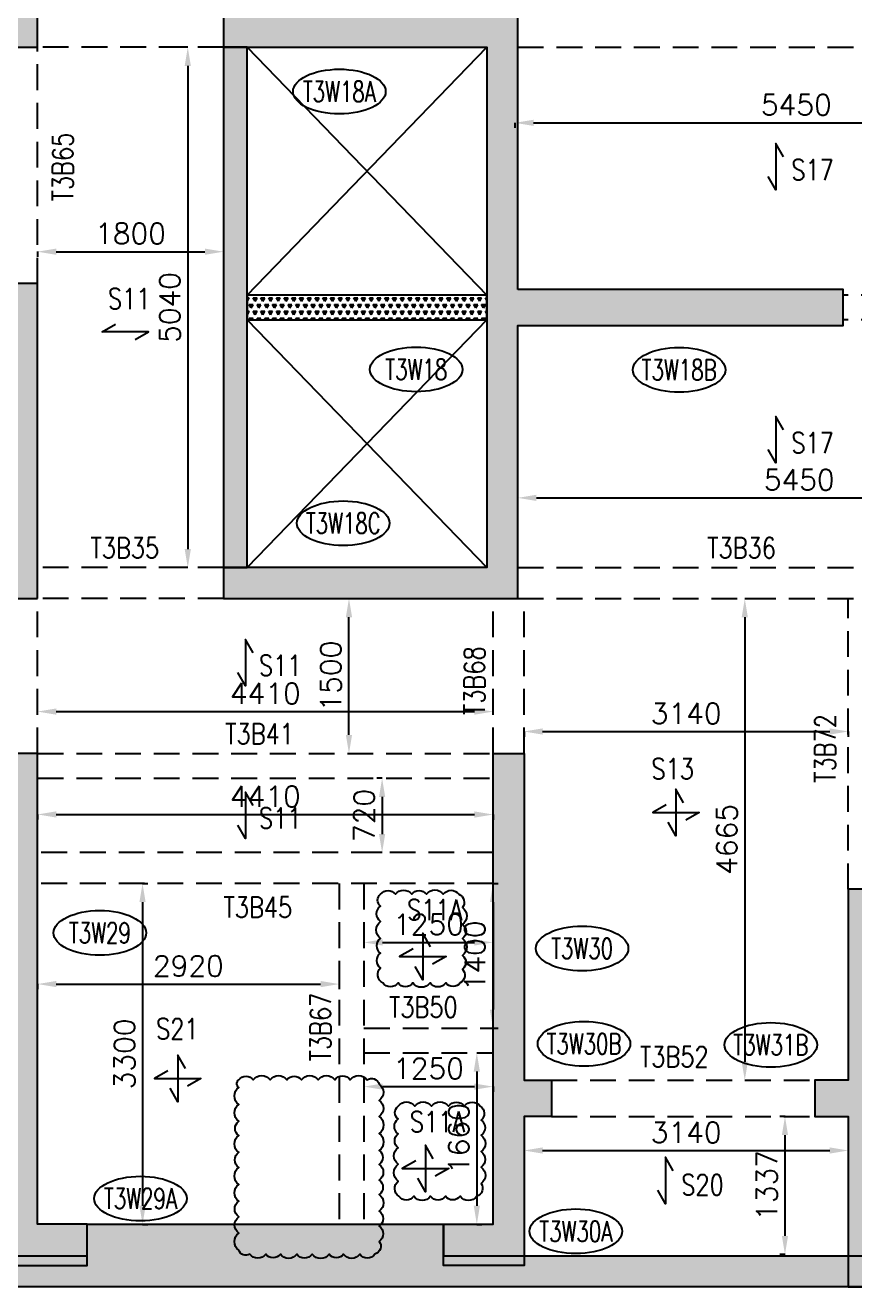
# Model space of a CAD drawing. Header units: millimetres. Extents: x 3105849 to 3692204, y 664613 to 1031566.
# Drawn here: x 3158393 to 3166426, y 677051 to 689269 of the extents above; entities that cross this region are included whole.
import ezdxf
from ezdxf.enums import TextEntityAlignment as Align

# ---------------------------------------------------------------- set-up
doc = ezdxf.new("R2010")
doc.units = ezdxf.units.MM
doc.header["$LTSCALE"] = 100
doc.header["$MEASUREMENT"] = 0
doc.linetypes.add('DASHED2', pattern=[0.375, 0.25, -0.125])
doc.linetypes.add('HIDDEN', pattern=[0.375, 0.25, -0.125])
for name, color, linetype in [('BEAM', 3, 'Continuous'), ('BEAM NO', 3, 'Continuous'), ('CLOUD R1 09.01.2026', 7, 'Continuous'), ('COL', 6, 'Continuous'), ('col solid', 20, 'Continuous'), ('COL-NO TOWR-T3', 8, 'Continuous'), ('CUT', 9, 'Continuous'), ('POD BEAM', 3, 'Continuous'), ('RC PARDI', 2, 'Continuous'), ('RC PARDI HAT', 30, 'DASHED2'), ('RET. WALL', 6, 'Continuous'), ('SLABS NO T2', 3, 'Continuous'), ('SYMBOL', 1, 'Continuous')]:
    doc.layers.add(name, color=color, linetype=linetype)
doc.layers.add('RET. WALL HATCH', color=40, linetype='Continuous', lineweight=15)
doc.layers.add('SLAB NO', color=3, linetype='Continuous', lineweight=35)
doc.styles.add('romance', font='romans.shx')
doc.styles.add('ROMANS', font='romans.shx', dxfattribs={"width": 0.8})
doc.dimstyles.new('100T', dxfattribs={"dimtxt": 200, "dimasz": 180, "dimexe": 50, "dimexo": 50, "dimgap": 75, "dimtad": 1, "dimdec": 0, "dimzin": 0, "dimdsep": 46, "dimtxsty": 'romance', "dimcen": 0.09, "dimdle": 150, "dimclrd": 11, "dimclre": 11, "dimclrt": 2, "dimadec": 0, "dimazin": 0, "dimtfac": 1, "dimtdec": 0, "dimtofl": 0, "dimtmove": 0, "dimatfit": 3, "dimfxl": 1, "dimtolj": 1, "dimtzin": 0, "dimarcsym": 0})

# ---------------------------------------------------------------- blocks, each defined once
blk = doc.blocks.new('A$C08c7907b')
at = {"layer": 'COL-NO TOWR-T3', "color": 8}
blk.add_ellipse((-503, 194, 0), major_axis=(448, 0), ratio=0.482829, dxfattribs=at)
at = {"layer": 'COL-NO TOWR-T3', "color": 3, "style": 'ROMANS', "width": 0.8}
blk.add_attdef('12345', text='', height=200, dxfattribs=at).set_placement((-503, 194, 0), align=Align.MIDDLE_CENTER)
blk = doc.blocks.new('A$C6DB00AAD')
at = {"layer": 'SYMBOL', "color": 2, "linetype": 'Continuous'}
blk.add_lwpolyline([(150, 320), (75, 450), (75, 0), (0, 130)], dxfattribs=at)
blk = doc.blocks.new('A$C7B313EF1')
at = {"layer": 'SYMBOL', "color": 2, "linetype": 'Continuous'}
for points in [[(300, 320), (225, 450), (225, 0), (150, 130)], [(130, 300), (0, 225), (450, 225), (320, 150)]]:
    blk.add_lwpolyline(points, dxfattribs=at)
blk = doc.blocks.new('*D2706')
at = {"layer": 'Defpoints', "color": 0, "transparency": 16777216}
for p in [(3161383, 683716, 0), (3161528, 683716), (3161383, 682216, 0)]:
    blk.add_point(p, dxfattribs=at)
at = {"layer": 'SLABS NO T2', "color": 11, "lineweight": -2, "transparency": 16777216}
for p, q in [((3161527, 683716), (3161578, 683716)), ((3161528, 682396), (3161528, 683536)), ((3161527, 682216), (3161578, 682216))]:
    blk.add_line(p, q, dxfattribs=at)
at = {"layer": 'SLABS NO T2', "color": 11, "transparency": 16777216}
for points in [[(3161498, 683536), (3161558, 683536), (3161528, 683716)], [(3161498, 682396), (3161558, 682396), (3161528, 682216)]]:
    blk.add_solid(points, dxfattribs=at)
at = {"layer": 'SLABS NO T2', "color": 2, "transparency": 16777216, "insert": (3161353, 682966), "char_height": 200, "attachment_point": 5, "rotation": 90, "style": 'romance'}
blk.add_mtext('\\A1;1500', dxfattribs=at)
blk = doc.blocks.new('*D2783')
at = {"layer": 'Defpoints', "color": 0, "transparency": 16777216}
for p in [(3163135, 689183, 0), (3168585, 689183, 0), (3168585, 688324)]:
    blk.add_point(p, dxfattribs=at)
at = {"layer": 'SLABS NO T2', "color": 11, "lineweight": -2, "transparency": 16777216}
for p, q in [((3163135, 688325), (3163135, 688274)), ((3163315, 688324), (3168405, 688324)), ((3168585, 688325), (3168585, 688274))]:
    blk.add_line(p, q, dxfattribs=at)
at = {"layer": 'SLABS NO T2', "color": 11, "transparency": 16777216}
for points in [[(3163315, 688354), (3163315, 688294), (3163135, 688324)], [(3168405, 688354), (3168405, 688294), (3168585, 688324)]]:
    blk.add_solid(points, dxfattribs=at)
at = {"layer": 'SLABS NO T2', "color": 2, "transparency": 16777216, "insert": (3165860, 688499), "char_height": 200, "attachment_point": 5, "style": 'romance'}
blk.add_mtext('\\A1;5450', dxfattribs=at)
blk = doc.blocks.new('*D2785')
at = {"layer": 'Defpoints', "color": 0, "transparency": 16777216}
for p in [(3168613, 684692), (3163163, 684016, 0), (3168613, 684016, 0)]:
    blk.add_point(p, dxfattribs=at)
at = {"layer": 'SLABS NO T2', "color": 11, "lineweight": -2, "transparency": 16777216}
for p, q in [((3163163, 684692), (3163163, 684742)), ((3168613, 684692), (3168613, 684742)), ((3163343, 684692), (3168433, 684692))]:
    blk.add_line(p, q, dxfattribs=at)
at = {"layer": 'SLABS NO T2', "color": 11, "transparency": 16777216}
for points in [[(3163343, 684722), (3163343, 684662), (3163163, 684692)], [(3168433, 684722), (3168433, 684662), (3168613, 684692)]]:
    blk.add_solid(points, dxfattribs=at)
at = {"layer": 'SLABS NO T2', "color": 2, "transparency": 16777216, "insert": (3165888, 684867), "char_height": 200, "attachment_point": 5, "style": 'romance'}
blk.add_mtext('\\A1;5450', dxfattribs=at)
blk = doc.blocks.new('*D2787')
at = {"layer": 'Defpoints', "color": 0, "transparency": 16777216}
for p in [(3158513, 689056, 0), (3160313, 689056), (3160313, 687076)]:
    blk.add_point(p, dxfattribs=at)
at = {"layer": 'SLABS NO T2', "color": 11, "lineweight": -2, "transparency": 16777216}
for p, q in [((3158513, 687077), (3158513, 687026)), ((3158693, 687076), (3160133, 687076)), ((3160313, 687077), (3160313, 687026))]:
    blk.add_line(p, q, dxfattribs=at)
at = {"layer": 'SLABS NO T2', "color": 11, "transparency": 16777216}
for points in [[(3158693, 687106), (3158693, 687046), (3158513, 687076)], [(3160133, 687106), (3160133, 687046), (3160313, 687076)]]:
    blk.add_solid(points, dxfattribs=at)
at = {"layer": 'SLABS NO T2', "color": 2, "transparency": 16777216, "insert": (3159413, 687251), "char_height": 200, "attachment_point": 5, "style": 'romance'}
blk.add_mtext('\\A1;1800', dxfattribs=at)
blk = doc.blocks.new('*D2788')
at = {"layer": 'Defpoints', "color": 0, "transparency": 16777216}
for p in [(3160313, 689056), (3159967, 684016), (3160313, 684016)]:
    blk.add_point(p, dxfattribs=at)
at = {"layer": 'SLABS NO T2', "color": 11, "lineweight": -2, "transparency": 16777216}
for p, q in [((3159968, 689056), (3159917, 689056)), ((3159967, 688876), (3159967, 684196)), ((3159968, 684016), (3159917, 684016))]:
    blk.add_line(p, q, dxfattribs=at)
at = {"layer": 'SLABS NO T2', "color": 11, "transparency": 16777216}
for points in [[(3159937, 688876), (3159997, 688876), (3159967, 689056)], [(3159937, 684196), (3159997, 684196), (3159967, 684016)]]:
    blk.add_solid(points, dxfattribs=at)
at = {"layer": 'SLABS NO T2', "color": 2, "transparency": 16777216, "insert": (3159792, 686536), "char_height": 200, "attachment_point": 5, "rotation": 90, "style": 'romance'}
blk.add_mtext('\\A1;5040', dxfattribs=at)
blk = doc.blocks.new('*D2796')
at = {"layer": 'Defpoints', "color": 0, "transparency": 16777216}
for p in [(3162923, 682622), (3158513, 681976, 1), (3162923, 681976, 0)]:
    blk.add_point(p, dxfattribs=at)
at = {"layer": 'SLABS NO T2', "color": 11, "lineweight": -2, "transparency": 16777216}
for p, q in [((3158513, 682622), (3158513, 682672)), ((3158693, 682622), (3162743, 682622)), ((3162923, 682621), (3162923, 682672))]:
    blk.add_line(p, q, dxfattribs=at)
at = {"layer": 'SLABS NO T2', "color": 11, "transparency": 16777216}
for points in [[(3158693, 682652), (3158693, 682592), (3158513, 682622)], [(3162743, 682652), (3162743, 682592), (3162923, 682622)]]:
    blk.add_solid(points, dxfattribs=at)
at = {"layer": 'SLABS NO T2', "color": 2, "transparency": 16777216, "insert": (3160718, 682797), "char_height": 200, "attachment_point": 5, "rotation": 359.9992, "style": 'romance'}
blk.add_mtext('\\A1;4410', dxfattribs=at)
blk = doc.blocks.new('*D2797')
at = {"layer": 'Defpoints', "color": 0, "transparency": 16777216}
for p in [(3158513, 681976, 1), (3162923, 681976, 0), (3162923, 681625)]:
    blk.add_point(p, dxfattribs=at)
at = {"layer": 'SLABS NO T2', "color": 11, "lineweight": -2, "transparency": 16777216}
for p, q in [((3158513, 681626), (3158513, 681576)), ((3158693, 681626), (3162743, 681625)), ((3162923, 681626), (3162923, 681575))]:
    blk.add_line(p, q, dxfattribs=at)
at = {"layer": 'SLABS NO T2', "color": 11, "transparency": 16777216}
for points in [[(3158693, 681656), (3158693, 681596), (3158513, 681626)], [(3162743, 681655), (3162743, 681595), (3162923, 681625)]]:
    blk.add_solid(points, dxfattribs=at)
at = {"layer": 'SLABS NO T2', "color": 2, "transparency": 16777216, "insert": (3160718, 681801), "char_height": 200, "attachment_point": 5, "rotation": 359.9992, "style": 'romance'}
blk.add_mtext('\\A1;4410', dxfattribs=at)
blk = doc.blocks.new('*D2812')
at = {"layer": 'Defpoints', "color": 0, "transparency": 16777216}
for p in [(3162923, 681976, 0), (3161849, 681256), (3162923, 681256, 0)]:
    blk.add_point(p, dxfattribs=at)
at = {"layer": 'SLABS NO T2', "color": 11, "lineweight": -2, "transparency": 16777216}
for p, q in [((3161850, 681976), (3161799, 681976)), ((3161849, 681796), (3161849, 681436)), ((3161850, 681256), (3161799, 681256))]:
    blk.add_line(p, q, dxfattribs=at)
at = {"layer": 'SLABS NO T2', "color": 11, "transparency": 16777216}
for points in [[(3161819, 681796), (3161879, 681796), (3161849, 681976)], [(3161819, 681436), (3161879, 681436), (3161849, 681256)]]:
    blk.add_solid(points, dxfattribs=at)
at = {"layer": 'SLABS NO T2', "color": 2, "transparency": 16777216, "insert": (3161674, 681616), "char_height": 200, "attachment_point": 5, "rotation": 90, "style": 'romance'}
blk.add_mtext('\\A1;720', dxfattribs=at)
blk = doc.blocks.new('*D2820')
at = {"layer": 'Defpoints', "color": 0, "transparency": 16777216}
for p in [(3158513, 680957, 0), (3161433, 680957, 0), (3161433, 679983)]:
    blk.add_point(p, dxfattribs=at)
at = {"layer": 'SLABS NO T2', "color": 11, "lineweight": -2, "transparency": 16777216}
for p, q in [((3158513, 679984), (3158513, 679933)), ((3158693, 679983), (3161253, 679983)), ((3161433, 679984), (3161433, 679933))]:
    blk.add_line(p, q, dxfattribs=at)
at = {"layer": 'SLABS NO T2', "color": 11, "transparency": 16777216}
for points in [[(3158693, 680013), (3158693, 679953), (3158513, 679983)], [(3161253, 680013), (3161253, 679953), (3161433, 679983)]]:
    blk.add_solid(points, dxfattribs=at)
at = {"layer": 'SLABS NO T2', "color": 2, "transparency": 16777216, "insert": (3159973, 680158), "char_height": 200, "attachment_point": 5, "style": 'romance'}
blk.add_mtext('\\A1;2920', dxfattribs=at)
blk = doc.blocks.new('*D2821')
at = {"layer": 'Defpoints', "color": 0, "transparency": 16777216}
for p in [(3158513, 680957, 0), (3158513, 677656), (3159529, 677656)]:
    blk.add_point(p, dxfattribs=at)
at = {"layer": 'SLABS NO T2', "color": 11, "lineweight": -2, "transparency": 16777216}
for p, q in [((3159528, 680957), (3159579, 680957)), ((3159529, 680777), (3159529, 677836)), ((3159528, 677656), (3159579, 677656))]:
    blk.add_line(p, q, dxfattribs=at)
at = {"layer": 'SLABS NO T2', "color": 11, "transparency": 16777216}
for points in [[(3159499, 680777), (3159559, 680777), (3159529, 680957)], [(3159499, 677836), (3159559, 677836), (3159529, 677656)]]:
    blk.add_solid(points, dxfattribs=at)
at = {"layer": 'SLABS NO T2', "color": 2, "transparency": 16777216, "insert": (3159354, 679306), "char_height": 200, "attachment_point": 5, "rotation": 90, "style": 'romance'}
blk.add_mtext('\\A1;3300', dxfattribs=at)
blk = doc.blocks.new('*D2822')
at = {"layer": 'Defpoints', "color": 0, "transparency": 16777216}
for p in [(3161673, 680957, 0), (3162923, 680957, 0), (3162923, 680386)]:
    blk.add_point(p, dxfattribs=at)
at = {"layer": 'SLABS NO T2', "color": 11, "lineweight": -2, "transparency": 16777216}
for p, q in [((3161673, 680387), (3161673, 680336)), ((3161853, 680386), (3162743, 680386)), ((3162923, 680387), (3162923, 680336))]:
    blk.add_line(p, q, dxfattribs=at)
at = {"layer": 'SLABS NO T2', "color": 11, "transparency": 16777216}
for points in [[(3161853, 680416), (3161853, 680356), (3161673, 680386)], [(3162743, 680416), (3162743, 680356), (3162923, 680386)]]:
    blk.add_solid(points, dxfattribs=at)
at = {"layer": 'SLABS NO T2', "color": 2, "transparency": 16777216, "insert": (3162298, 680561), "char_height": 200, "attachment_point": 5, "style": 'romance'}
blk.add_mtext('\\A1;1250', dxfattribs=at)
blk = doc.blocks.new('*D2823')
at = {"layer": 'Defpoints', "color": 0, "transparency": 16777216}
for p in [(3162923, 680957, 0), (3162923, 679556), (3162923, 679556)]:
    blk.add_point(p, dxfattribs=at)
at = {"layer": 'SLABS NO T2', "color": 11, "lineweight": -2, "transparency": 16777216}
for p, q in [((3162923, 680957), (3162973, 680957)), ((3162923, 680777), (3162923, 679736)), ((3162923, 679556), (3162973, 679556))]:
    blk.add_line(p, q, dxfattribs=at)
at = {"layer": 'SLABS NO T2', "color": 11, "transparency": 16777216}
for points in [[(3162893, 680777), (3162953, 680777), (3162923, 680957)], [(3162893, 679736), (3162953, 679736), (3162923, 679556)]]:
    blk.add_solid(points, dxfattribs=at)
at = {"layer": 'SLABS NO T2', "color": 2, "transparency": 16777216, "insert": (3162748, 680256), "char_height": 200, "attachment_point": 5, "rotation": 90, "style": 'romance'}
blk.add_mtext('\\A1;1400', dxfattribs=at)
blk = doc.blocks.new('*D2824')
at = {"layer": 'Defpoints', "color": 0, "transparency": 16777216}
for p in [(3161673, 679316, 0), (3162923, 679316), (3162923, 678990)]:
    blk.add_point(p, dxfattribs=at)
at = {"layer": 'SLABS NO T2', "color": 11, "lineweight": -2, "transparency": 16777216}
for p, q in [((3161673, 678991), (3161673, 678940)), ((3161853, 678990), (3162743, 678990)), ((3162923, 678991), (3162923, 678940))]:
    blk.add_line(p, q, dxfattribs=at)
at = {"layer": 'SLABS NO T2', "color": 11, "transparency": 16777216}
for points in [[(3161853, 679020), (3161853, 678960), (3161673, 678990)], [(3162743, 679020), (3162743, 678960), (3162923, 678990)]]:
    blk.add_solid(points, dxfattribs=at)
at = {"layer": 'SLABS NO T2', "color": 2, "transparency": 16777216, "insert": (3162298, 679165), "char_height": 200, "attachment_point": 5, "style": 'romance'}
blk.add_mtext('\\A1;1250', dxfattribs=at)
blk = doc.blocks.new('*D2825')
at = {"layer": 'Defpoints', "color": 0, "transparency": 16777216}
for p in [(3161673, 679316, 0), (3161673, 677656, 0), (3162766, 677656)]:
    blk.add_point(p, dxfattribs=at)
at = {"layer": 'SLABS NO T2', "color": 11, "lineweight": -2, "transparency": 16777216}
for p, q in [((3162765, 679316), (3162816, 679316)), ((3162766, 679136), (3162766, 677836)), ((3162765, 677656), (3162816, 677656))]:
    blk.add_line(p, q, dxfattribs=at)
at = {"layer": 'SLABS NO T2', "color": 11, "transparency": 16777216}
for points in [[(3162736, 679136), (3162796, 679136), (3162766, 679316)], [(3162736, 677836), (3162796, 677836), (3162766, 677656)]]:
    blk.add_solid(points, dxfattribs=at)
at = {"layer": 'SLABS NO T2', "color": 2, "transparency": 16777216, "insert": (3162591, 678486), "char_height": 200, "attachment_point": 5, "rotation": 90, "style": 'romance'}
blk.add_mtext('\\A1;1660', dxfattribs=at)
blk = doc.blocks.new('*D2826')
at = {"layer": 'Defpoints', "color": 0, "transparency": 16777216}
for p in [(3163223, 678701), (3166363, 678701), (3166363, 678371)]:
    blk.add_point(p, dxfattribs=at)
at = {"layer": 'SLABS NO T2', "color": 11, "lineweight": -2, "transparency": 16777216}
for p, q in [((3163223, 678372), (3163223, 678321)), ((3163403, 678371), (3166183, 678371)), ((3166363, 678372), (3166363, 678321))]:
    blk.add_line(p, q, dxfattribs=at)
at = {"layer": 'SLABS NO T2', "color": 11, "transparency": 16777216}
for points in [[(3163403, 678401), (3163403, 678341), (3163223, 678371)], [(3166183, 678401), (3166183, 678341), (3166363, 678371)]]:
    blk.add_solid(points, dxfattribs=at)
at = {"layer": 'SLABS NO T2', "color": 2, "transparency": 16777216, "insert": (3164793, 678546), "char_height": 200, "attachment_point": 5, "style": 'romance'}
blk.add_mtext('\\A1;3140', dxfattribs=at)
blk = doc.blocks.new('*D2827')
at = {"layer": 'Defpoints', "color": 0, "transparency": 16777216}
for p in [(3166363, 678701), (3165750, 677364), (3166363, 677364)]:
    blk.add_point(p, dxfattribs=at)
at = {"layer": 'SLABS NO T2', "color": 11, "lineweight": -2, "transparency": 16777216}
for p, q in [((3165751, 678701), (3165700, 678701)), ((3165750, 678521), (3165750, 677544)), ((3165751, 677364), (3165700, 677364))]:
    blk.add_line(p, q, dxfattribs=at)
at = {"layer": 'SLABS NO T2', "color": 11, "transparency": 16777216}
for points in [[(3165720, 678521), (3165780, 678521), (3165750, 678701)], [(3165720, 677544), (3165780, 677544), (3165750, 677364)]]:
    blk.add_solid(points, dxfattribs=at)
at = {"layer": 'SLABS NO T2', "color": 2, "transparency": 16777216, "insert": (3165575, 678033), "char_height": 200, "attachment_point": 5, "rotation": 90, "style": 'romance'}
blk.add_mtext('\\A1;1337', dxfattribs=at)
blk = doc.blocks.new('*D2828')
at = {"layer": 'Defpoints', "color": 0, "transparency": 16777216}
for p in [(3163223, 683716, 0), (3166363, 683716, 0), (3166363, 682429)]:
    blk.add_point(p, dxfattribs=at)
at = {"layer": 'SLABS NO T2', "color": 11, "lineweight": -2, "transparency": 16777216}
for p, q in [((3163223, 682430), (3163223, 682379)), ((3163403, 682429), (3166183, 682429)), ((3166363, 682430), (3166363, 682379))]:
    blk.add_line(p, q, dxfattribs=at)
at = {"layer": 'SLABS NO T2', "color": 11, "transparency": 16777216}
for points in [[(3163403, 682459), (3163403, 682399), (3163223, 682429)], [(3166183, 682459), (3166183, 682399), (3166363, 682429)]]:
    blk.add_solid(points, dxfattribs=at)
at = {"layer": 'SLABS NO T2', "color": 2, "transparency": 16777216, "insert": (3164793, 682604), "char_height": 200, "attachment_point": 5, "style": 'romance'}
blk.add_mtext('\\A1;3140', dxfattribs=at)
blk = doc.blocks.new('*D2829')
at = {"layer": 'Defpoints', "color": 0, "transparency": 16777216}
for p in [(3163223, 683716, 0), (3163223, 679051), (3165361, 679051)]:
    blk.add_point(p, dxfattribs=at)
at = {"layer": 'SLABS NO T2', "color": 11, "lineweight": -2, "transparency": 16777216}
for p, q in [((3165360, 683716), (3165411, 683716)), ((3165361, 683536), (3165361, 679231)), ((3165360, 679051), (3165411, 679051))]:
    blk.add_line(p, q, dxfattribs=at)
at = {"layer": 'SLABS NO T2', "color": 11, "transparency": 16777216}
for points in [[(3165331, 683536), (3165391, 683536), (3165361, 683716)], [(3165331, 679231), (3165391, 679231), (3165361, 679051)]]:
    blk.add_solid(points, dxfattribs=at)
at = {"layer": 'SLABS NO T2', "color": 2, "transparency": 16777216, "insert": (3165186, 681384), "char_height": 200, "attachment_point": 5, "rotation": 90, "style": 'romance'}
blk.add_mtext('\\A1;4665', dxfattribs=at)

msp = doc.modelspace()

# ---------------------------------------------------------------- hatches: boundary and pattern name
at = {"layer": 'col solid'}
h = msp.add_hatch(color=256, dxfattribs=at)
h.dxf.hatch_style = 1
h.paths.add_polyline_path([(3158513.1, 683716.4), (3158513.1, 686766.4), (3156913.1, 686766.4), (3156913.1, 689056.4), (3158513.1, 689056.4), (3158513.1, 689356.4), (3156613.1, 689356.4), (3156613.1, 686766.4), (3153538.1, 686766.4), (3153538.1, 686416.4), (3158213.1, 686416.4), (3158213.1, 683716.4)])
h = msp.add_hatch(color=256, dxfattribs=at)
h.dxf.hatch_style = 1
h.paths.add_polyline_path([(3163163.1, 686711.4), (3163163.1, 689356.4), (3160313.1, 689356.4), (3160313.1, 689056.4), (3162863.1, 689056.4), (3162863.1, 684016.4), (3160313.1, 684016.4), (3160313.1, 683716.4), (3163163.1, 683716.4), (3163163.1, 686361.4), (3166313.1, 686361.4), (3166313.1, 686711.4)])
h = msp.add_hatch(color=256, dxfattribs=at)
h.dxf.hatch_style = 1
h.paths.add_polyline_path([(3157948.1, 679051.4), (3157948.1, 678701.4), (3158213.1, 678701.4), (3158213.1, 677256.4), (3158993.1, 677256.4), (3158993.1, 677656.4), (3158513.1, 677656.4), (3158513.1, 682216.4), (3158213.1, 682216.4), (3158213.1, 679051.4)])
h = msp.add_hatch(color=256, dxfattribs=at)
h.dxf.hatch_style = 1
h.paths.add_polyline_path([(3163488.1, 679051.4), (3163488.1, 678701.4), (3163223.1, 678701.4), (3163223.1, 677256.4), (3162443.1, 677256.4), (3162443.1, 677656.4), (3162923.1, 677656.4), (3162923.1, 682216.4), (3163223.1, 682216.4), (3163223.1, 679051.4)])
h = msp.add_hatch(color=256, dxfattribs=at)
h.dxf.hatch_style = 1
h.paths.add_polyline_path([(3166663.1, 680901.4), (3166363.1, 680901.4), (3166363.1, 679051.4), (3166038.1, 679051.4), (3166038.1, 678701.4), (3166363.1, 678701.4), (3166363.1, 677051.4), (3167063.1, 677051.4), (3167063.1, 677651.4), (3166663.1, 677651.4)])
at = {"layer": 'RC PARDI HAT', "linetype": 'ByBlock'}
h = msp.add_hatch(dxfattribs=at)
h.set_pattern_fill('TRIANG', color=256, scale=200)
h.set_pattern_definition([(60, (560551.57, 167535.27), (-37.5, 64.9519052), [37.5, -37.5]), (120, (560551.57, 167535.27), (-75, 4e-08), [37.5, -37.5]), (0, (560532.82, 167567.75), (37.5, 64.9519052), [37.5, -37.5])])
h.paths.add_polyline_path([(3160543.1, 689056.4), (3160313.1, 689056.4), (3160313.1, 684016.4), (3160543.1, 684016.4)])
h = msp.add_hatch(dxfattribs=at)
h.set_pattern_fill('TRIANG', color=256, scale=200)
h.set_pattern_definition([(60, (568019.08, 185816.74), (-37.5, 64.9519052), [37.5, -37.5]), (120, (568019.08, 185816.74), (-75, 4e-08), [37.5, -37.5]), (0, (568000.33, 185849.21), (37.5, 64.9519052), [37.5, -37.5])])
h.paths.add_polyline_path([(3162863.1, 686416.4), (3162863.1, 686656.4), (3160543.1, 686656.4), (3160543.1, 686416.4)])
at = {"layer": 'RET. WALL HATCH'}
h = msp.add_hatch(color=256, dxfattribs=at)
h.dxf.hatch_style = 1
h.paths.add_polyline_path([(3105849.7, 677051.4), (3105849.6, 677353.9), (3105848.7, 677353.9), (3105848.7, 677351.4)])
h.paths.add_polyline_path([(3142728.1, 677351.4), (3142728.1, 677051.4), (3178008.1, 677051.4), (3178008.1, 677351.4), (3162443.1, 677351.4), (3162443.1, 677656.4), (3158993.1, 677656.4), (3158993.1, 677351.4)])

# ---------------------------------------------------------------- linework, layer by layer
at = {"layer": 'BEAM', "linetype": 'HIDDEN', "ltscale": 10}
for p, q in [((3158513.1, 686766.4), (3158512.9, 689056.4, -0.3)), ((3160313.1, 689056.4, 0.3), (3158513.1, 689056.4, 0.3)), ((3163163.1, 689056.4, 0.3), (3168613.1, 689056.4, 0.3)), ((3160313.2, 684016.4, 0.3), (3158513.3, 684016.6, -0.3)), ((3163163.1, 684016.4, 0.3), (3168613.1, 684016.4, 0.3)), ((3158513.1, 682216.4, 0.3), (3158513.1, 683716.4, 0.3)), ((3160313.1, 683716.4, 0.3), (3158513.2, 683716.6, -0.3)), ((3162923.1, 682216.4, 0.3), (3162923.1, 683716.4, 0.3)), ((3163163.1, 683716.4, 0), (3168613.1, 683716.4, 0.3)), ((3163223.1, 682216.4, 0.3), (3163223.1, 683716.4, 0.3)), ((3166363.1, 680901.4), (3166363.1, 683716.4, 0.2)), ((3158513.1, 682216.4, 0.2), (3162923, 682216.4, -0.1)), ((3158513.1, 681976.4, 0.9), (3162923, 681976.4, -0.1)), ((3162923, 681256.4, 0.2), (3158513.1, 681256.4, 0.7)), ((3162923, 680956.6, 0.2), (3158512.9, 680956.6, -0.1)), ((3161433.1, 680956.6, 0.2), (3161433.2, 677656.4, 0.1)), ((3161673.1, 680956.6, 0.2), (3161673.1, 677656.4, -0.3)), ((3161673.1, 679556.4, 0), (3162923.1, 679556.4)), ((3161673.1, 679316.4, 0), (3162923.1, 679316.4)), ((3163488.1, 679051.4, 0.3), (3166038.1, 679051.4, 0.3)), ((3163488.1, 678701.4, 0.3), (3166038.1, 678701.4, 0.3))]:
    msp.add_line(p, q, dxfattribs=at)
at = {"layer": 'CLOUD R1 09.01.2026'}
for points in [[(3161834.4, 680852.2, -0.5206), (3161977.9, 680852.2, -0.5206), (3162135.5, 680852.2, -0.5206), (3162277.8, 680852.2, -0.5206), (3162441.7, 680852.2, -0.5206), (3162590.7, 680852.2, -0.5206), (3162625.8, 680723.6, -0.5206), (3162625.8, 680561.7, -0.5206), (3162625.8, 680425.2, -0.5206), (3162625.8, 680260.3, -0.5206), (3162625.8, 680126.6, -0.5206), (3162605, 679994.7, -0.5206), (3162466.4, 679994.7, -0.5206), (3162312.7, 679994.7, -0.5206), (3162147, 679994.7, -0.5206), (3162003.3, 679994.7, -0.5206), (3161855, 679994.7, -0.5206), (3161834.4, 680139, -0.5206), (3161834.4, 680282.1, -0.5206), (3161834.4, 680425.6, -0.5206), (3161834.4, 680589.5, -0.5206), (3161834.4, 680738.5, -0.5206), (3161834.4, 680852.2, -0.5206)], [(3160461.1, 679054.7, -0.5206), (3160601.2, 679054.7, -0.5206), (3160765.2, 679054.7, -0.5206), (3160926.6, 679054.7, -0.5206), (3161067.4, 679054.7, -0.5206), (3161228.5, 679054.7, -0.5206), (3161390, 679054.7, -0.5206), (3161541, 679054.7, -0.5206), (3161702.4, 679054.7, -0.5206), (3161820.5, 679012.2, -0.5206), (3161820.5, 678856.9, -0.5206), (3161820.5, 678700.8, -0.5206), (3161820.5, 678536.7, -0.5206), (3161820.5, 678371.9, -0.5206), (3161820.5, 678237, -0.5206), (3161820.5, 678084, -0.5206), (3161820.5, 677943.5, -0.5206), (3161820.5, 677783.4, -0.5206), (3161820.5, 677639.8, -0.5206), (3161820.5, 677490.7, -0.5206), (3161779.4, 677367.7, -0.5206), (3161632.8, 677367.7, -0.5206), (3161474.8, 677367.7, -0.5206), (3161335.7, 677367.7, -0.5206), (3161170.3, 677367.7, -0.5206), (3161023, 677367.7, -0.5206), (3160863.7, 677367.7, -0.5206), (3160722.4, 677367.7, -0.5206), (3160567.3, 677367.7, -0.5206), (3160461.1, 677407, -0.5206), (3160461.1, 677571.5, -0.5206), (3160461.1, 677728.4, -0.5206), (3160461.1, 677881, -0.5206), (3160461.1, 678041.6, -0.5206), (3160461.1, 678206, -0.5206), (3160461.1, 678353.4, -0.5206), (3160461.1, 678515.8, -0.5206), (3160461.1, 678654.2, -0.5206), (3160461.1, 678817.4, -0.5206), (3160461.1, 678982.2, -0.5206), (3160461.1, 679054.7, -0.5206)], [(3162005.4, 678799.5, -0.5206), (3162164.4, 678799.5, -0.5206), (3162327.3, 678799.5, -0.5206), (3162492.4, 678799.5, -0.5206), (3162644.4, 678799.5, -0.5206), (3162799.5, 678799.5, -0.5206), (3162807.5, 678664.7, -0.5206), (3162807.5, 678519.5, -0.5206), (3162807.5, 678359.9, -0.5206), (3162807.5, 678209.8, -0.5206), (3162807.5, 678051.4, -0.5206), (3162765.8, 677928.8, -0.5206), (3162603.8, 677928.8, -0.5206), (3162462, 677928.8, -0.5206), (3162318.6, 677928.8, -0.5206), (3162155.2, 677928.8, -0.5206), (3162012, 677928.8, -0.5206), (3162005.4, 678073.6, -0.5206), (3162005.4, 678237.8, -0.5206), (3162005.4, 678398.3, -0.5206), (3162005.4, 678532, -0.5206), (3162005.4, 678676.6, -0.5206), (3162005.4, 678799.5, -0.5206)]]:
    msp.add_lwpolyline(points, format="xyb", close=True, dxfattribs=at)
at = {"layer": 'COL'}
for points in [[(3158513.1, 683716.4), (3158513.1, 686766.4), (3156913.1, 686766.4), (3156913.1, 689056.4), (3158513.1, 689056.4), (3158513.1, 689356.4), (3156613.1, 689356.4), (3156613.1, 686766.4), (3153538.1, 686766.4), (3153538.1, 686416.4), (3158213.1, 686416.4), (3158213.1, 683716.4)], [(3163163.1, 686711.4), (3163163.1, 689356.4), (3160313.1, 689356.4), (3160313.1, 689056.4), (3162863.1, 689056.4), (3162863.1, 684016.4), (3160313.1, 684016.4), (3160313.1, 683716.4), (3163163.1, 683716.4), (3163163.1, 686361.4), (3166313.1, 686361.4), (3166313.1, 686711.4)], [(3157948.1, 679051.4), (3157948.1, 678701.4), (3158213.1, 678701.4), (3158213.1, 677256.4), (3158993.1, 677256.4), (3158993.1, 677656.4), (3158513.1, 677656.4), (3158513.1, 682216.4), (3158213.1, 682216.4), (3158213.1, 679051.4)], [(3163488.1, 679051.4), (3163488.1, 678701.4), (3163223.1, 678701.4), (3163223.1, 677256.4), (3162443.1, 677256.4), (3162443.1, 677656.4), (3162923.1, 677656.4), (3162923.1, 682216.4), (3163223.1, 682216.4), (3163223.1, 679051.4)], [(3166663.1, 680901.4), (3166363.1, 680901.4), (3166363.1, 679051.4), (3166038.1, 679051.4), (3166038.1, 678701.4), (3166363.1, 678701.4), (3166363.1, 677051.4), (3167063.1, 677051.4), (3167063.1, 677651.4), (3166663.1, 677651.4)]]:
    msp.add_lwpolyline(points, close=True, dxfattribs=at)
at = {"layer": 'CUT'}
for p, q in [((3160543.1, 689056.4), (3162863.1, 686656.4, 0.3)), ((3160543.1, 686656.4, 0.3), (3162863.1, 689056.4)), ((3162863.1, 686416.4, 0.3), (3160543.1, 684016.4)), ((3160543.1, 686416.4, 0.3), (3162863.1, 684016.4))]:
    msp.add_line(p, q, dxfattribs=at)
at = {"layer": 'POD BEAM', "linetype": 'HIDDEN', "ltscale": 10}
for p, q in [((3168613.2, 686655.4), (3166313.1, 686655.4)), ((3168613.2, 686415.4), (3166313.1, 686415.4))]:
    msp.add_line(p, q, dxfattribs=at)
at = {"layer": 'RC PARDI', "linetype": 'ByBlock'}
msp.add_lwpolyline([(3160543.1, 689056.4), (3160313.1, 689056.4), (3160313.1, 684016.4), (3160543.1, 684016.4)], close=True, dxfattribs=at)
at = {"layer": 'RC PARDI', "linetype": 'ByBlock', "elevation": 0.3}
msp.add_lwpolyline([(3162863.1, 686416.4), (3162863.1, 686656.4), (3160543.1, 686656.4), (3160543.1, 686416.4)], close=True, dxfattribs=at)
at = {"layer": 'RET. WALL', "elevation": -0.3}
msp.add_lwpolyline([(3142728.1, 677351.4), (3158993.1, 677351.4), (3158993.1, 677656.4), (3162443.1, 677656.4), (3162443.1, 677351.4), (3178008.1, 677351.4), (3178008.1, 677051.4), (3142728.1, 677051.4)], dxfattribs=at)

# ---------------------------------------------------------------- block references
at = {"layer": 'COL-NO TOWR-T3'}
ref = msp.add_blockref('A$C08c7907b', (3161937.8, 688433, 0), dxfattribs=at)
ref.add_attrib('12345', 'T3W18A', dxfattribs={"color": 3, "height": 200, "style": 'ROMANS', "width": 0.7}).set_placement((3161434.7, 688626.9), align=Align.MIDDLE_CENTER)
ref = msp.add_blockref('A$C08c7907b', (3162682.3, 685742.1, 0), dxfattribs=at)
ref.add_attrib('12345', 'T3W18', dxfattribs={"color": 3, "height": 200, "style": 'ROMANS', "width": 0.7}).set_placement((3162179.2, 685936), align=Align.MIDDLE_CENTER)
ref = msp.add_blockref('A$C08c7907b', (3165228, 685737.8, 0), dxfattribs=at)
ref.add_attrib('12345', 'T3W18B', dxfattribs={"color": 3, "height": 200, "style": 'ROMANS', "width": 0.7}).set_placement((3164724.8, 685931.7), align=Align.MIDDLE_CENTER)
ref = msp.add_blockref('A$C08c7907b', (3161975.6, 684251.7, 0), dxfattribs=at)
ref.add_attrib('12345', 'T3W18C', dxfattribs={"color": 3, "height": 200, "style": 'ROMANS', "width": 0.7}).set_placement((3161472.5, 684445.6), align=Align.MIDDLE_CENTER)
ref = msp.add_blockref('A$C08c7907b', (3159618.8, 680284.8, 0), dxfattribs=at)
ref.add_attrib('12345', 'T3W29', dxfattribs={"color": 3, "height": 200, "style": 'ROMANS', "width": 0.7}).set_placement((3159115.7, 680478.7), align=Align.MIDDLE_CENTER)
ref = msp.add_blockref('A$C08c7907b', (3164288.2, 680133.5, 0), dxfattribs=at)
ref.add_attrib('12345', 'T3W30', dxfattribs={"color": 3, "height": 200, "style": 'ROMANS', "width": 0.7}).set_placement((3163785.1, 680327.4), align=Align.MIDDLE_CENTER)
ref = msp.add_blockref('A$C08c7907b', (3164306.9, 679210.4, 0), dxfattribs=at)
ref.add_attrib('12345', 'T3W30B', dxfattribs={"color": 3, "height": 200, "style": 'ROMANS', "width": 0.7}).set_placement((3163803.7, 679404.3), align=Align.MIDDLE_CENTER)
ref = msp.add_blockref('A$C08c7907b', (3166115.9, 679199.7, 0), dxfattribs=at)
ref.add_attrib('12345', 'T3W31B', dxfattribs={"color": 3, "height": 200, "style": 'ROMANS', "width": 0.7}).set_placement((3165612.8, 679393.6), align=Align.MIDDLE_CENTER)
ref = msp.add_blockref('A$C08c7907b', (3160011.8, 677711.3, 0), dxfattribs=at)
ref.add_attrib('12345', 'T3W29A', dxfattribs={"color": 3, "height": 200, "style": 'ROMANS', "width": 0.7}).set_placement((3159508.7, 677905.2), align=Align.MIDDLE_CENTER)
ref = msp.add_blockref('A$C08c7907b', (3164228, 677394.4, 0), dxfattribs=at)
ref.add_attrib('12345', 'T3W30A', dxfattribs={"color": 3, "height": 200, "style": 'ROMANS', "width": 0.7}).set_placement((3163724.9, 677588.3), align=Align.MIDDLE_CENTER)
at = {"layer": 'SYMBOL', "linetype": 'ByBlock'}
for name, p in [('A$C6DB00AAD', (3165586.4, 687675.2, 0)), ('A$C6DB00AAD', (3165586.4, 685031.4, 0)), ('A$C6DB00AAD', (3160451.1, 682870.3, 0)), ('A$C6DB00AAD', (3160451.1, 681391.6, 0)), ('A$C7B313EF1', (3164468.9, 681419.8)), ('A$C7B313EF1', (3162018.2, 680024.4)), ('A$C7B313EF1', (3159645, 678843.7)), ('A$C7B313EF1', (3162044.1, 677971.9)), ('A$C6DB00AAD', (3164517.5, 677855.7, 0))]:
    msp.add_blockref(name, p, dxfattribs=at)
at = {"layer": 'SYMBOL', "linetype": 'ByBlock', "rotation": 270}
msp.add_blockref('A$C6DB00AAD', (3159137.9, 686374.4, 0.1), dxfattribs=at)

# ---------------------------------------------------------------- texts
at = {"layer": 'BEAM NO', "ltscale": 50, "style": 'ROMANS', "width": 0.8}
for s, p in [('T3B65', (3158856, 687563.5, -1)), ('T3B68', (3162843.2, 682588.8, -0.7)), ('T3B72', (3166240.4, 681932.5, -1)), ('T3B67', (3161353.2, 679234.4, -1))]:
    msp.add_text(s, height=200, rotation=90, dxfattribs=at).set_placement(p)
for s, p in [('T3B35', (3159024.7, 684106.8, -0.4)), ('T3B36', (3164997, 684106.7, -0.1)), ('T3B41', (3160329.5, 682306.7, -0.4)), ('T3B45', (3160312.8, 680626.4, -0.1)), ('T3B50', (3161915.7, 679660.6, -0.9)), ('T3B52', (3164345.9, 679179.5, -0.7))]:
    msp.add_text(s, height=200, dxfattribs=at).set_placement(p)
at = {"layer": 'SLAB NO', "ltscale": 50, "style": 'ROMANS', "width": 0.8}
for s, p in [('S17', (3165811.4, 687768.4, -1)), ('S11', (3159194.1, 686521, -1)), ('S17', (3165811.4, 685124.6, -1)), ('S11', (3160656, 682967.8, -1)), ('S13', (3164456.9, 681966.2, -1)), ('S11', (3160656, 681489.1, -1)), ('S11A', (3162091.3, 680601.8, -1)), ('S21', (3159660.1, 679449.6, -1.4)), ('S11A', (3162117.1, 678549.3, -1)), ('S20', (3164745.6, 677937.1, -1.4))]:
    msp.add_text(s, height=200, dxfattribs=at).set_placement(p)

# ---------------------------------------------------------------- dimensions: what is measured, and where the dimension line sits
at = {"layer": 'SLABS NO T2'}
for base, p1, p2, picture, middle in [((3168585.1, 688323.8), (3163135.1, 689182.6, 0.3), (3168585.1, 689182.6, 0.3), '*D2783', (3165860.1, 688498.8)), ((3160313.1, 687075.9), (3158513.1, 689056.4, 0.3), (3160313.1, 689056.4), '*D2787', (3159413.1, 687250.9)), ((3168613.1, 684692.3), (3163163.1, 684016.4, 0.3), (3168613.1, 684016.4, 0.3), '*D2785', (3165888.1, 684867.3)), ((3166363.1, 682429), (3163223.1, 683716.4, 0.3), (3166363.1, 683716.4, 0.2), '*D2828', (3164793.1, 682604)), ((3161433.1, 679982.9), (3158512.9, 680956.6, -0.1), (3161433.1, 680956.6, 0.2), '*D2820', (3159973, 680157.9)), ((3162923, 680385.8), (3161673.1, 680956.6, 0.2), (3162923, 680956.6, 0.2), '*D2822', (3162298.1, 680560.8)), ((3162923.1, 678990.1), (3161673.1, 679316.4, 0), (3162923.1, 679316.4), '*D2824', (3162298.1, 679165.1)), ((3166363.1, 678371.3), (3163223.1, 678701.4), (3166363.1, 678701.4), '*D2826', (3164793.1, 678546.3))]:
    dim = msp.add_linear_dim(base=base, p1=p1, p2=p2, dimstyle='100T', override={"dimfxl": 0.75, "dimfxlon": 1}, dxfattribs=at)
    dim.commit()
    dim.dimension.update_dxf_attribs({"geometry": picture, "text_midpoint": middle})
for base, p1, p2, picture, middle in [((3159966.9, 684016.4), (3160313.1, 689056.4), (3160313.1, 684016.4), '*D2788', (3159791.9, 686536.4)), ((3165361.1, 679051.4), (3163223.1, 683716.4, 0.3), (3163223.1, 679051.4), '*D2829', (3165186.1, 681383.9)), ((3161849.2, 681256.4), (3162923, 681976.4, -0.1), (3162923, 681256.4, 0.2), '*D2812', (3161674.2, 681616.4)), ((3159528.7, 677656.4), (3158512.9, 680956.6, -0.1), (3158513.1, 677656.4), '*D2821', (3159353.7, 679306.5)), ((3162923.1, 679556.4), (3162923, 680956.6, 0.2), (3162923.1, 679556.4), '*D2823', (3162748.1, 680256.5)), ((3162765.8, 677656.4), (3161673.1, 679316.4, 0), (3161673.1, 677656.4, -0.3), '*D2825', (3162590.8, 678486.4)), ((3165749.9, 677364.1), (3166363.1, 678701.4), (3166363.1, 677364.1), '*D2827', (3165574.9, 678032.7))]:
    dim = msp.add_linear_dim(base=base, p1=p1, p2=p2, angle=90, dimstyle='100T', override={"dimfxl": 0.75, "dimfxlon": 1}, dxfattribs=at)
    dim.commit()
    dim.dimension.update_dxf_attribs({"geometry": picture, "text_midpoint": middle})
for p1, p2, distance, picture, middle in [((3161383.4, 682216.4, 0.3), (3161383.4, 683716.4, 0.3), -144.2, '*D2706', (3161352.5, 682966.4)), ((3158513.1, 681976.4, 0.9), (3162923, 681976.4, -0.1), 645.8, '*D2796', (3160718.1, 682797.2)), ((3158513.1, 681976.4, 0.9), (3162923, 681976.4, -0.1), -350.9, '*D2797', (3160718.1, 681800.5))]:
    dim = msp.add_aligned_dim(p1=p1, p2=p2, distance=distance, dimstyle='100T', override={"dimfxl": 0.75, "dimfxlon": 1}, dxfattribs=at)
    dim.commit()
    dim.dimension.update_dxf_attribs({"geometry": picture, "text_midpoint": middle})

doc.saveas('drawing.dxf')
